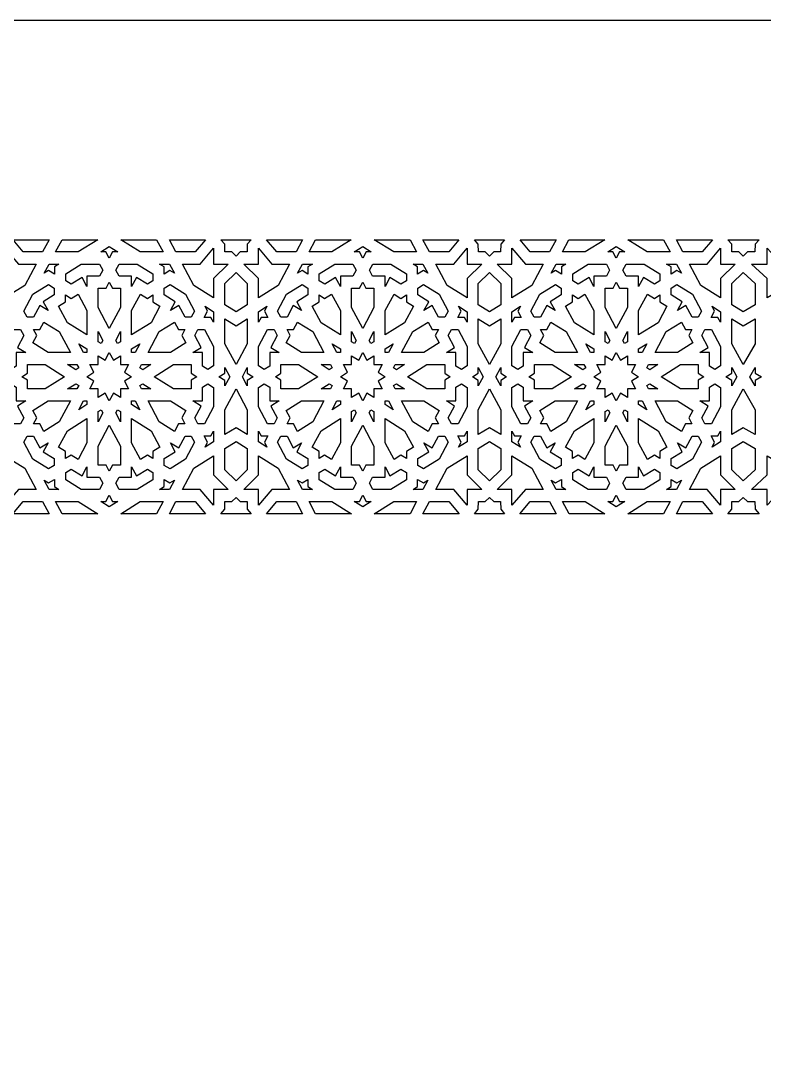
# Model space of a CAD drawing. Extents: x 1309 to 2424, y -296 to 884.
# Drawn here: x 1880.4 to 2151.9, y 506.5 to 883.5 of the extents above; entities that cross this region are included whole.
import ezdxf

# ---------------------------------------------------------------- set-up
doc = ezdxf.new("R2010")
doc.units = 0
doc.layers.add('LAYER_1', color=18, linetype='CONTINUOUS')

msp = doc.modelspace()

# ---------------------------------------------------------------- linework, layer by layer
at = {"layer": 'LAYER_1'}
for points in [[(1309.01, -296.47), (2424.01, -296.47), (2424.01, 883.53), (1309.01, 883.53)], [(1888.43, 799.1), (1881.39, 799.1), (1877.65, 803.53), (1890.79, 803.53)], [(1901.47, 799.1), (1893.15, 799.1), (1895.52, 803.53), (1908.57, 803.53)], [(1932.39, 799.1), (1924.07, 799.1), (1916.97, 803.53), (1930.02, 803.53)], [(1944.15, 799.1), (1937.11, 799.1), (1934.74, 803.53), (1947.89, 803.53)], [(1963.14, 801.88), (1963.06, 799.1), (1960.56, 799.1), (1959.03, 797.59), (1957.5, 799.1), (1955.01, 799.1), (1954.93, 801.88), (1953.54, 803.53), (1964.53, 803.53)], [(1980.96, 799.1), (1973.92, 799.1), (1970.18, 803.53), (1983.32, 803.53)], [(1994, 799.1), (1985.68, 799.1), (1988.05, 803.53), (2001.1, 803.53)], [(2024.92, 799.1), (2016.6, 799.1), (2009.5, 803.53), (2022.55, 803.53)], [(2036.68, 799.1), (2029.64, 799.1), (2027.27, 803.53), (2040.42, 803.53)], [(2055.66, 801.88), (2055.58, 799.1), (2053.09, 799.1), (2051.56, 797.59), (2050.03, 799.1), (2047.54, 799.1), (2047.46, 801.88), (2046.07, 803.53), (2057.05, 803.53)], [(2073.48, 799.1), (2066.44, 799.1), (2062.7, 803.53), (2075.85, 803.53)], [(2086.52, 799.1), (2078.2, 799.1), (2080.57, 803.53), (2093.62, 803.53)], [(2117.44, 799.1), (2109.12, 799.1), (2102.02, 803.53), (2115.07, 803.53)], [(2129.2, 799.1), (2122.16, 799.1), (2119.8, 803.53), (2132.94, 803.53)], [(2148.52, 801.88), (2148.43, 799.1), (2145.74, 799.1), (2144.09, 797.59), (2142.56, 799.1), (2140.06, 799.1), (2139.98, 801.88), (2138.59, 803.53), (2150.02, 803.53)], [(1879.58, 794.68), (1886.06, 794.68), (1881.9, 786.89), (1874.7, 782.39), (1874.7, 789.4), (1869.34, 794.68), (1874.7, 794.68), (1874.7, 800.46)], [(1915.89, 799.1), (1913.99, 799.1), (1912.77, 796.81), (1911.54, 799.1), (1909.65, 799.1), (1912.77, 801.04)], [(1950.84, 794.68), (1956.2, 794.68), (1950.84, 789.4), (1950.84, 782.39), (1943.63, 786.89), (1939.47, 794.68), (1945.95, 794.68), (1950.84, 800.46)], [(1972.11, 794.68), (1978.59, 794.68), (1974.43, 786.89), (1967.23, 782.39), (1967.23, 789.4), (1961.87, 794.68), (1967.23, 794.68), (1967.23, 800.46)], [(2008.42, 799.1), (2006.52, 799.1), (2005.3, 796.81), (2004.07, 799.1), (2002.18, 799.1), (2005.3, 801.04)], [(2043.37, 794.68), (2048.73, 794.68), (2043.37, 789.4), (2043.37, 782.39), (2036.16, 786.89), (2032, 794.68), (2038.48, 794.68), (2043.37, 800.46)], [(2064.64, 794.68), (2071.12, 794.68), (2066.96, 786.89), (2059.75, 782.39), (2059.75, 789.4), (2054.39, 794.68), (2059.75, 794.68), (2059.75, 800.46)], [(2100.94, 799.1), (2099.05, 799.1), (2097.82, 796.81), (2096.6, 799.1), (2094.7, 799.1), (2097.82, 801.04)], [(2135.89, 794.68), (2141.25, 794.68), (2135.89, 789.4), (2135.89, 782.39), (2128.69, 786.89), (2124.53, 794.68), (2131.01, 794.68), (2135.89, 800.46)], [(2158.21, 794.68), (2165.21, 794.68), (2160.72, 786.89), (2152.93, 782.39), (2152.93, 789.4), (2147.15, 794.68), (2152.93, 794.68), (2152.93, 800.46)], [(1892.75, 793.66), (1892.75, 791.01), (1890.63, 792.33), (1888.99, 791.31), (1890.79, 794.68), (1894.39, 794.68)], [(1910.36, 792.42), (1909.2, 790.26), (1904.6, 790.26), (1904.6, 786.49), (1902.85, 789.76), (1898.86, 787.27), (1896.87, 788.51), (1896.87, 791.12), (1902.57, 794.68), (1909.15, 794.68)], [(1928.67, 791.12), (1928.67, 788.51), (1926.67, 787.27), (1922.68, 789.76), (1920.94, 786.49), (1920.94, 790.26), (1916.33, 790.26), (1915.18, 792.42), (1916.39, 794.68), (1922.97, 794.68)], [(1936.55, 791.31), (1934.91, 792.33), (1932.79, 791.01), (1932.79, 793.66), (1931.15, 794.68), (1934.75, 794.68)], [(1985.28, 793.66), (1985.28, 791.01), (1983.16, 792.33), (1981.52, 791.31), (1983.32, 794.68), (1986.92, 794.68)], [(2002.89, 792.42), (2001.73, 790.26), (1997.13, 790.26), (1997.13, 786.49), (1995.38, 789.76), (1991.39, 787.27), (1989.4, 788.51), (1989.4, 791.12), (1995.1, 794.68), (2001.68, 794.68)], [(2021.2, 791.12), (2021.2, 788.51), (2019.2, 787.27), (2015.21, 789.76), (2013.47, 786.49), (2013.47, 790.26), (2008.86, 790.26), (2007.71, 792.42), (2008.92, 794.68), (2015.5, 794.68)], [(2029.08, 791.31), (2027.44, 792.33), (2025.32, 791.01), (2025.32, 793.66), (2023.68, 794.68), (2027.28, 794.68)], [(2077.8, 793.66), (2077.8, 791.01), (2075.68, 792.33), (2074.04, 791.31), (2075.84, 794.68), (2079.44, 794.68)], [(2095.41, 792.42), (2094.26, 790.26), (2089.65, 790.26), (2089.65, 786.49), (2087.91, 789.76), (2083.92, 787.27), (2081.92, 788.51), (2081.92, 791.12), (2087.62, 794.68), (2094.2, 794.68)], [(2113.72, 791.12), (2113.72, 788.51), (2111.73, 787.27), (2107.74, 789.76), (2105.99, 786.49), (2105.99, 790.26), (2101.39, 790.26), (2100.23, 792.42), (2101.44, 794.68), (2108.02, 794.68)], [(2121.6, 791.31), (2119.96, 792.33), (2117.84, 791.01), (2117.84, 793.66), (2116.2, 794.68), (2119.8, 794.68)], [(1913.94, 785.84), (1916.85, 785.84), (1916.85, 778.84), (1912.77, 771.2), (1908.69, 778.84), (1908.69, 785.84), (1911.6, 785.84), (1912.77, 788.02)], [(1963.14, 787.52), (1963.14, 779.79), (1959.03, 777.25), (1954.93, 779.79), (1954.93, 787.52), (1959.03, 791.55)], [(2006.47, 785.84), (2009.38, 785.84), (2009.38, 778.84), (2005.3, 771.2), (2001.22, 778.84), (2001.22, 785.84), (2004.13, 785.84), (2005.3, 788.02)], [(2055.66, 787.52), (2055.66, 779.79), (2051.58, 777.25), (2051.56, 777.26), (2051.54, 777.25), (2047.46, 779.79), (2047.46, 787.52), (2051.54, 791.55), (2051.56, 791.53), (2051.58, 791.55)], [(2098.99, 785.84), (2101.9, 785.84), (2101.9, 778.84), (2097.82, 771.2), (2093.74, 778.84), (2093.74, 785.84), (2096.65, 785.84), (2097.82, 788.02)], [(2148.52, 787.52), (2148.52, 779.79), (2144.09, 777.25), (2139.98, 779.79), (2139.98, 787.52), (2144.09, 791.55)], [(1892.69, 785.91), (1892.69, 783.42), (1888.7, 780.93), (1890.44, 777.67), (1887.42, 779.55), (1885.12, 775.24), (1882.82, 775.24), (1881.61, 777.5), (1884.9, 783.66), (1890.6, 787.21)], [(1940.64, 783.66), (1943.93, 777.5), (1942.72, 775.24), (1940.42, 775.24), (1938.11, 779.55), (1935.09, 777.67), (1936.84, 780.93), (1932.85, 783.42), (1932.85, 785.91), (1934.94, 787.21)], [(1985.22, 785.91), (1985.22, 783.42), (1981.23, 780.93), (1982.97, 777.67), (1979.95, 779.55), (1977.65, 775.24), (1975.35, 775.24), (1974.14, 777.5), (1977.43, 783.66), (1983.13, 787.21)], [(2033.17, 783.66), (2036.46, 777.5), (2035.25, 775.24), (2032.95, 775.24), (2030.64, 779.55), (2027.62, 777.67), (2029.37, 780.93), (2025.38, 783.42), (2025.38, 785.91), (2027.47, 787.21)], [(2077.74, 785.91), (2077.74, 783.42), (2073.75, 780.93), (2075.5, 777.67), (2072.48, 779.55), (2070.17, 775.24), (2067.87, 775.24), (2066.66, 777.5), (2069.95, 783.66), (2075.65, 787.21)], [(2125.69, 783.66), (2128.98, 777.5), (2127.77, 775.24), (2125.47, 775.24), (2123.16, 779.55), (2120.15, 777.67), (2121.89, 780.93), (2117.9, 783.42), (2117.9, 785.91), (2119.99, 787.21)], [(1904.6, 777.66), (1904.6, 768.84), (1897.53, 773.25), (1894.29, 779.31), (1896.81, 780.88), (1896.81, 783.41), (1898.83, 782.14), (1901.36, 783.72)], [(1926.7, 782.14), (1928.73, 783.41), (1928.73, 780.88), (1931.25, 779.31), (1928.01, 773.25), (1920.94, 768.84), (1920.94, 777.66), (1924.18, 783.72)], [(1997.13, 777.66), (1997.13, 768.84), (1990.06, 773.25), (1986.82, 779.31), (1989.34, 780.88), (1989.34, 783.41), (1991.36, 782.14), (1993.89, 783.72)], [(2019.23, 782.14), (2021.26, 783.41), (2021.26, 780.88), (2023.78, 779.31), (2020.54, 773.25), (2013.47, 768.84), (2013.47, 777.66), (2016.71, 783.72)], [(2089.65, 777.66), (2089.65, 768.84), (2082.58, 773.25), (2079.34, 779.31), (2081.86, 780.88), (2081.86, 783.41), (2083.89, 782.14), (2086.41, 783.72)], [(2111.76, 782.14), (2113.78, 783.41), (2113.78, 780.88), (2116.3, 779.31), (2113.06, 773.25), (2105.99, 768.84), (2105.99, 777.66), (2109.23, 783.72)], [(1950.84, 777.29), (1950.84, 773.4), (1949.89, 775.17), (1947.45, 775.17), (1948.67, 777.47), (1947.72, 779.24)], [(1969.4, 777.47), (1970.62, 775.17), (1968.17, 775.17), (1967.23, 773.4), (1967.23, 777.29), (1970.34, 779.24)], [(2043.37, 777.29), (2043.37, 773.4), (2042.42, 775.17), (2039.98, 775.17), (2041.2, 777.47), (2040.25, 779.24)], [(2061.92, 777.47), (2063.14, 775.17), (2060.7, 775.17), (2059.75, 773.4), (2059.75, 777.29), (2062.87, 779.24)], [(2135.89, 777.29), (2135.89, 773.4), (2134.95, 775.17), (2132.5, 775.17), (2133.72, 777.47), (2132.78, 779.24)], [(1894.53, 770.01), (1898.61, 762.37), (1890.45, 762.37), (1884.84, 765.87), (1886.3, 768.6), (1885.13, 770.78), (1887.47, 770.78), (1888.92, 773.51)], [(1938.07, 770.78), (1940.41, 770.78), (1939.24, 768.6), (1940.7, 765.87), (1935.09, 762.37), (1926.92, 762.37), (1931, 770.01), (1936.61, 773.51)], [(1963.14, 765.6), (1959.03, 757.96), (1954.93, 765.6), (1954.93, 774.69), (1959.03, 772.14), (1963.14, 774.69)], [(1987.06, 770.01), (1991.14, 762.37), (1982.98, 762.37), (1977.37, 765.87), (1978.83, 768.6), (1977.66, 770.78), (1979.99, 770.78), (1981.45, 773.51)], [(2030.6, 770.78), (2032.94, 770.78), (2031.77, 768.6), (2033.23, 765.87), (2027.62, 762.37), (2019.45, 762.37), (2023.53, 770.01), (2029.14, 773.51)], [(2055.66, 765.6), (2051.58, 757.96), (2051.56, 757.99), (2051.54, 757.96), (2047.46, 765.6), (2047.46, 774.69), (2051.54, 772.14), (2051.56, 772.16), (2051.58, 772.14), (2055.66, 774.69)], [(2079.59, 770.01), (2083.67, 762.37), (2075.5, 762.37), (2069.89, 765.87), (2071.35, 768.6), (2070.18, 770.78), (2072.52, 770.78), (2073.97, 773.51)], [(2123.12, 770.78), (2125.46, 770.78), (2124.29, 768.6), (2125.75, 765.87), (2120.14, 762.37), (2111.98, 762.37), (2116.06, 770.01), (2121.67, 773.51)], [(2148.52, 765.6), (2144.09, 757.96), (2139.98, 765.6), (2139.98, 774.69), (2144.09, 772.14), (2148.52, 774.69)], [(1881.56, 768.57), (1879.25, 764.26), (1882.27, 762.37), (1878.79, 762.37), (1878.79, 757.39), (1876.79, 756.15), (1874.7, 757.46), (1874.7, 764.57), (1877.99, 770.72), (1880.41, 770.72)], [(1910.41, 766.78), (1909.78, 765.61), (1908.69, 766.29), (1908.69, 770)], [(1916.85, 766.29), (1915.76, 765.61), (1915.13, 766.78), (1916.85, 770)], [(1950.84, 764.57), (1950.84, 757.46), (1948.75, 756.15), (1946.75, 757.39), (1946.75, 762.37), (1943.27, 762.37), (1946.28, 764.26), (1943.98, 768.57), (1945.13, 770.72), (1947.55, 770.72)], [(1974.09, 768.57), (1971.78, 764.26), (1974.8, 762.37), (1971.32, 762.37), (1971.32, 757.39), (1969.32, 756.15), (1967.23, 757.46), (1967.23, 764.57), (1970.52, 770.72), (1972.94, 770.72)], [(2002.94, 766.78), (2002.31, 765.61), (2001.22, 766.29), (2001.22, 770)], [(2009.38, 766.29), (2008.29, 765.61), (2007.66, 766.78), (2009.38, 770)], [(2043.37, 764.57), (2043.37, 757.46), (2041.28, 756.15), (2039.28, 757.39), (2039.28, 762.37), (2035.8, 762.37), (2038.81, 764.26), (2036.51, 768.57), (2037.66, 770.72), (2040.08, 770.72)], [(2066.61, 768.57), (2064.31, 764.26), (2067.32, 762.37), (2063.84, 762.37), (2063.84, 757.39), (2061.84, 756.15), (2059.75, 757.46), (2059.75, 764.57), (2063.04, 770.72), (2065.46, 770.72)], [(2095.46, 766.78), (2094.83, 765.61), (2093.74, 766.29), (2093.74, 770)], [(2101.9, 766.29), (2100.81, 765.61), (2100.18, 766.78), (2101.9, 770)], [(2135.89, 764.57), (2135.89, 757.46), (2133.8, 756.15), (2131.8, 757.39), (2131.8, 762.37), (2128.32, 762.37), (2131.34, 764.26), (2129.03, 768.57), (2130.18, 770.72), (2132.6, 770.72)], [(1904.6, 763.73), (1904.6, 762.37), (1903.34, 762.37), (1901.62, 765.59)], [(1922.2, 762.37), (1920.94, 762.37), (1920.94, 763.73), (1923.92, 765.59)], [(1997.13, 763.73), (1997.13, 762.37), (1995.87, 762.37), (1994.15, 765.59)], [(2014.73, 762.37), (2013.47, 762.37), (2013.47, 763.73), (2016.45, 765.59)], [(2089.65, 763.73), (2089.65, 762.37), (2088.39, 762.37), (2086.67, 765.59)], [(2107.25, 762.37), (2105.99, 762.37), (2105.99, 763.73), (2108.97, 765.59)], [(1914.26, 759.57), (1916.85, 761.18), (1916.85, 757.95), (1919.84, 757.95), (1918.34, 755.16), (1920.93, 753.54), (1918.34, 751.93), (1919.84, 749.13), (1916.85, 749.13), (1916.85, 745.91), (1914.26, 747.52), (1912.77, 744.72), (1911.27, 747.52), (1908.69, 745.91), (1908.69, 749.13), (1905.7, 749.13), (1907.19, 751.93), (1904.6, 753.54), (1907.19, 755.16), (1905.7, 757.95), (1908.69, 757.95), (1908.69, 761.18), (1911.27, 759.57), (1912.77, 762.36)], [(2006.79, 759.57), (2009.38, 761.18), (2009.38, 757.95), (2012.37, 757.95), (2010.87, 755.16), (2013.46, 753.54), (2010.87, 751.93), (2012.37, 749.13), (2009.38, 749.13), (2009.38, 745.91), (2006.79, 747.52), (2005.3, 744.72), (2003.8, 747.52), (2001.22, 745.91), (2001.22, 749.13), (1998.23, 749.13), (1999.72, 751.93), (1997.13, 753.54), (1999.72, 755.16), (1998.23, 757.95), (2001.22, 757.95), (2001.22, 761.18), (2003.8, 759.57), (2005.3, 762.36)], [(2099.32, 759.57), (2101.9, 761.18), (2101.9, 757.95), (2104.89, 757.95), (2103.4, 755.16), (2105.99, 753.54), (2103.4, 751.93), (2104.89, 749.13), (2101.9, 749.13), (2101.9, 745.91), (2099.32, 747.52), (2097.82, 744.72), (2096.33, 747.52), (2093.74, 745.91), (2093.74, 749.13), (2090.75, 749.13), (2092.24, 751.93), (2089.66, 753.54), (2092.24, 755.16), (2090.75, 757.95), (2093.74, 757.95), (2093.74, 761.18), (2096.33, 759.57), (2097.82, 762.36)], [(1896.42, 753.54), (1889.36, 749.13), (1882.88, 749.13), (1882.88, 752.28), (1880.86, 753.54), (1882.88, 754.81), (1882.88, 757.95), (1889.36, 757.95)], [(1901.6, 756.78), (1900.51, 756.1), (1897.54, 757.95), (1900.98, 757.95)], [(1925.02, 756.1), (1923.93, 756.78), (1924.56, 757.95), (1928, 757.95)], [(1942.66, 754.81), (1944.68, 753.54), (1942.66, 752.28), (1942.66, 749.13), (1936.18, 749.13), (1929.11, 753.54), (1936.18, 757.95), (1942.66, 757.95)], [(1988.95, 753.54), (1981.89, 749.13), (1975.41, 749.13), (1975.41, 752.28), (1973.39, 753.54), (1975.41, 754.81), (1975.41, 757.95), (1981.89, 757.95)], [(1994.13, 756.78), (1993.04, 756.1), (1990.07, 757.95), (1993.51, 757.95)], [(2017.55, 756.1), (2016.46, 756.78), (2017.09, 757.95), (2020.53, 757.95)], [(2035.19, 754.81), (2037.21, 753.54), (2035.19, 752.28), (2035.19, 749.13), (2028.71, 749.13), (2021.64, 753.54), (2028.71, 757.95), (2035.19, 757.95)], [(2081.48, 753.54), (2074.41, 749.13), (2067.93, 749.13), (2067.93, 752.28), (2065.91, 753.54), (2067.93, 754.81), (2067.93, 757.95), (2074.41, 757.95)], [(2086.66, 756.78), (2085.57, 756.1), (2082.59, 757.95), (2086.03, 757.95)], [(2110.08, 756.1), (2108.98, 756.78), (2109.61, 757.95), (2113.05, 757.95)], [(2127.71, 754.81), (2129.73, 753.54), (2127.71, 752.28), (2127.71, 749.13), (2121.23, 749.13), (2114.17, 753.54), (2121.23, 757.95), (2127.71, 757.95)], [(1956.73, 753.54), (1954.93, 750.18), (1954.93, 752.22), (1952.81, 753.54), (1954.93, 754.87), (1954.93, 756.91)], [(1963.14, 754.87), (1965.26, 753.54), (1963.14, 752.22), (1963.14, 750.18), (1961.34, 753.54), (1963.14, 756.91)], [(2049.26, 753.54), (2047.46, 750.18), (2047.46, 752.22), (2045.34, 753.54), (2047.46, 754.87), (2047.46, 756.91)], [(2055.66, 754.87), (2057.78, 753.54), (2055.66, 752.22), (2055.66, 750.18), (2053.86, 753.54), (2055.66, 756.91)], [(2141.78, 753.54), (2139.98, 750.18), (2139.98, 752.22), (2137.86, 753.54), (2139.98, 754.87), (2139.98, 756.91)], [(2148.52, 754.87), (2150.81, 753.54), (2148.52, 752.22), (2148.52, 750.18), (2146.57, 753.54), (2148.52, 756.91)], [(1878.79, 749.69), (1878.79, 744.71), (1882.27, 744.71), (1879.25, 742.83), (1881.56, 738.52), (1880.41, 736.36), (1877.99, 736.36), (1874.7, 742.52), (1874.7, 749.63), (1876.79, 750.94)], [(1901.6, 750.31), (1900.98, 749.13), (1897.54, 749.13), (1900.51, 750.99)], [(1928, 749.13), (1924.56, 749.13), (1923.93, 750.31), (1925.02, 750.99)], [(1950.84, 749.63), (1950.84, 742.52), (1947.55, 736.36), (1945.13, 736.36), (1943.98, 738.52), (1946.28, 742.83), (1943.27, 744.71), (1946.75, 744.71), (1946.75, 749.69), (1948.75, 750.94)], [(1971.32, 749.69), (1971.32, 744.71), (1974.8, 744.71), (1971.78, 742.83), (1974.09, 738.52), (1972.94, 736.36), (1970.52, 736.36), (1967.23, 742.52), (1967.23, 749.63), (1969.32, 750.94)], [(1994.13, 750.31), (1993.51, 749.13), (1990.07, 749.13), (1993.04, 750.99)], [(2020.53, 749.13), (2017.09, 749.13), (2016.46, 750.31), (2017.55, 750.99)], [(2043.37, 749.63), (2043.37, 742.52), (2040.08, 736.36), (2037.66, 736.36), (2036.51, 738.52), (2038.81, 742.83), (2035.8, 744.71), (2039.28, 744.71), (2039.28, 749.69), (2041.28, 750.94)], [(2063.84, 749.69), (2063.84, 744.71), (2067.32, 744.71), (2064.31, 742.83), (2066.61, 738.52), (2065.46, 736.36), (2063.04, 736.36), (2059.75, 742.52), (2059.75, 749.63), (2061.84, 750.94)], [(2086.66, 750.31), (2086.03, 749.13), (2082.59, 749.13), (2085.57, 750.99)], [(2113.05, 749.13), (2109.61, 749.13), (2108.98, 750.31), (2110.08, 750.99)], [(2135.89, 749.63), (2135.89, 742.52), (2132.6, 736.36), (2130.18, 736.36), (2129.03, 738.52), (2131.34, 742.83), (2128.32, 744.71), (2131.8, 744.71), (2131.8, 749.69), (2133.8, 750.94)], [(1963.14, 741.49), (1963.14, 732.39), (1959.03, 734.94), (1954.93, 732.39), (1954.93, 741.49), (1959.03, 749.12)], [(2055.66, 741.49), (2055.66, 732.39), (2051.56, 734.94), (2047.46, 732.39), (2047.46, 741.49), (2051.56, 749.12)], [(2148.52, 741.49), (2148.52, 732.39), (2144.09, 734.94), (2139.98, 732.39), (2139.98, 741.49), (2144.09, 749.12)], [(1894.53, 737.07), (1888.92, 733.57), (1887.47, 736.3), (1885.13, 736.3), (1886.3, 738.49), (1884.84, 741.21), (1890.45, 744.71), (1898.61, 744.71)], [(1904.6, 743.35), (1901.62, 741.5), (1903.34, 744.72), (1904.6, 744.72)], [(1923.92, 741.5), (1920.94, 743.35), (1920.94, 744.72), (1922.2, 744.72)], [(1940.7, 741.21), (1939.24, 738.49), (1940.41, 736.3), (1938.07, 736.3), (1936.61, 733.57), (1931, 737.07), (1926.92, 744.71), (1935.09, 744.71)], [(1987.06, 737.07), (1981.45, 733.57), (1979.99, 736.3), (1977.66, 736.3), (1978.83, 738.49), (1977.37, 741.21), (1982.98, 744.71), (1991.14, 744.71)], [(1997.13, 743.35), (1994.15, 741.5), (1995.87, 744.72), (1997.13, 744.72)], [(2016.45, 741.5), (2013.47, 743.35), (2013.47, 744.72), (2014.73, 744.72)], [(2033.23, 741.21), (2031.77, 738.49), (2032.94, 736.3), (2030.6, 736.3), (2029.14, 733.57), (2023.53, 737.07), (2019.45, 744.71), (2027.62, 744.71)], [(2079.59, 737.07), (2073.97, 733.57), (2072.52, 736.3), (2070.18, 736.3), (2071.35, 738.49), (2069.89, 741.21), (2075.5, 744.71), (2083.67, 744.71)], [(2089.65, 743.35), (2086.67, 741.5), (2088.39, 744.72), (2089.65, 744.72)], [(2108.97, 741.5), (2105.99, 743.35), (2105.99, 744.72), (2107.25, 744.72)], [(2125.75, 741.21), (2124.29, 738.49), (2125.46, 736.3), (2123.12, 736.3), (2121.67, 733.57), (2116.06, 737.07), (2111.98, 744.71), (2120.14, 744.71)], [(1910.41, 740.31), (1908.69, 737.09), (1908.69, 740.8), (1909.78, 741.48)], [(1916.85, 740.8), (1916.85, 737.09), (1915.13, 740.31), (1915.76, 741.48)], [(2002.94, 740.31), (2001.22, 737.09), (2001.22, 740.8), (2002.31, 741.48)], [(2009.38, 740.8), (2009.38, 737.09), (2007.66, 740.31), (2008.29, 741.48)], [(2095.46, 740.31), (2093.74, 737.09), (2093.74, 740.8), (2094.83, 741.48)], [(2101.9, 740.8), (2101.9, 737.09), (2100.18, 740.31), (2100.81, 741.48)], [(1904.6, 729.43), (1901.36, 723.37), (1898.83, 724.94), (1896.81, 723.68), (1896.81, 726.2), (1894.29, 727.78), (1897.53, 733.84), (1904.6, 738.25)], [(1916.85, 728.25), (1916.85, 721.25), (1913.94, 721.25), (1912.77, 719.06), (1911.6, 721.25), (1908.69, 721.25), (1908.69, 728.25), (1912.77, 735.88)], [(1928.01, 733.84), (1931.25, 727.78), (1928.73, 726.2), (1928.73, 723.68), (1926.7, 724.94), (1924.18, 723.37), (1920.94, 729.43), (1920.94, 738.25)], [(1997.13, 729.43), (1993.89, 723.37), (1991.36, 724.94), (1989.34, 723.68), (1989.34, 726.2), (1986.82, 727.78), (1990.06, 733.84), (1997.13, 738.25)], [(2009.38, 728.25), (2009.38, 721.25), (2006.47, 721.25), (2005.3, 719.06), (2004.13, 721.25), (2001.22, 721.25), (2001.22, 728.25), (2005.3, 735.88)], [(2020.54, 733.84), (2023.78, 727.78), (2021.26, 726.2), (2021.26, 723.68), (2019.23, 724.94), (2016.71, 723.37), (2013.47, 729.43), (2013.47, 738.25)], [(2089.65, 729.43), (2086.41, 723.37), (2083.89, 724.94), (2081.86, 723.68), (2081.86, 726.2), (2079.34, 727.78), (2082.58, 733.84), (2089.65, 738.25)], [(2101.9, 728.25), (2101.9, 721.25), (2098.99, 721.25), (2097.82, 719.06), (2096.65, 721.25), (2093.74, 721.25), (2093.74, 728.25), (2097.82, 735.88)], [(2113.06, 733.84), (2116.3, 727.78), (2113.78, 726.2), (2113.78, 723.68), (2111.76, 724.94), (2109.23, 723.37), (2105.99, 729.43), (2105.99, 738.25)], [(1887.42, 727.54), (1890.44, 729.42), (1888.7, 726.16), (1892.69, 723.67), (1892.69, 721.18), (1890.6, 719.87), (1884.9, 723.43), (1881.61, 729.59), (1882.82, 731.85), (1885.12, 731.85)], [(1943.93, 729.59), (1940.64, 723.43), (1934.94, 719.87), (1932.85, 721.18), (1932.85, 723.67), (1936.84, 726.16), (1935.09, 729.42), (1938.11, 727.54), (1940.42, 731.85), (1942.72, 731.85)], [(1950.84, 729.79), (1947.72, 727.85), (1948.67, 729.62), (1947.45, 731.91), (1949.89, 731.91), (1950.84, 733.68)], [(1968.17, 731.91), (1970.62, 731.91), (1969.4, 729.62), (1970.34, 727.85), (1967.23, 729.79), (1967.23, 733.68)], [(1979.95, 727.54), (1982.97, 729.42), (1981.23, 726.16), (1985.22, 723.67), (1985.22, 721.18), (1983.13, 719.87), (1977.43, 723.43), (1974.14, 729.59), (1975.35, 731.85), (1977.65, 731.85)], [(2036.46, 729.59), (2033.17, 723.43), (2027.47, 719.87), (2025.38, 721.18), (2025.38, 723.67), (2029.37, 726.16), (2027.62, 729.42), (2030.64, 727.54), (2032.95, 731.85), (2035.25, 731.85)], [(2043.37, 729.79), (2040.25, 727.85), (2041.2, 729.62), (2039.98, 731.91), (2042.42, 731.91), (2043.37, 733.68)], [(2060.7, 731.91), (2063.14, 731.91), (2061.92, 729.62), (2062.87, 727.85), (2059.75, 729.79), (2059.75, 733.68)], [(2072.48, 727.54), (2075.5, 729.42), (2073.75, 726.16), (2077.74, 723.67), (2077.74, 721.18), (2075.65, 719.87), (2069.95, 723.43), (2066.66, 729.59), (2067.87, 731.85), (2070.17, 731.85)], [(2128.98, 729.59), (2125.69, 723.43), (2119.99, 719.87), (2117.9, 721.18), (2117.9, 723.67), (2121.89, 726.16), (2120.15, 729.42), (2123.16, 727.54), (2125.47, 731.85), (2127.77, 731.85)], [(2135.89, 729.79), (2132.78, 727.85), (2133.72, 729.62), (2132.5, 731.91), (2134.95, 731.91), (2135.89, 733.68)], [(1963.14, 727.29), (1963.14, 719.56), (1959.03, 715.54), (1954.93, 719.56), (1954.93, 727.29), (1959.03, 729.84)], [(2055.66, 727.29), (2055.66, 719.56), (2051.56, 715.54), (2047.46, 719.56), (2047.46, 727.29), (2051.56, 729.84)], [(2148.52, 727.29), (2148.52, 719.56), (2144.09, 715.54), (2139.98, 719.56), (2139.98, 727.29), (2144.09, 729.84)], [(1881.9, 720.19), (1886.06, 712.41), (1879.58, 712.41), (1874.7, 706.62), (1874.7, 712.41), (1869.34, 712.41), (1874.7, 717.69), (1874.7, 724.69)], [(1950.84, 717.69), (1956.2, 712.41), (1950.84, 712.41), (1950.84, 706.62), (1945.95, 712.41), (1939.47, 712.41), (1943.63, 720.19), (1950.84, 724.69)], [(1974.43, 720.19), (1978.59, 712.41), (1972.11, 712.41), (1967.23, 706.62), (1967.23, 712.41), (1961.87, 712.41), (1967.23, 717.69), (1967.23, 724.69)], [(2043.37, 717.69), (2048.73, 712.41), (2043.37, 712.41), (2043.37, 706.62), (2038.48, 712.41), (2032, 712.41), (2036.16, 720.19), (2043.37, 724.69)], [(2066.96, 720.19), (2071.12, 712.41), (2064.64, 712.41), (2059.75, 706.62), (2059.75, 712.41), (2054.39, 712.41), (2059.75, 717.69), (2059.75, 724.69)], [(2135.89, 717.69), (2141.25, 712.41), (2135.89, 712.41), (2135.89, 706.62), (2131, 712.41), (2124.53, 712.41), (2128.69, 720.19), (2135.89, 724.69)], [(2160.72, 720.19), (2165.21, 712.41), (2158.21, 712.41), (2152.93, 706.62), (2152.93, 712.41), (2147.15, 712.41), (2152.93, 717.69), (2152.93, 724.69)], [(1904.6, 716.83), (1909.2, 716.83), (1910.36, 714.67), (1909.15, 712.41), (1902.57, 712.41), (1896.87, 715.96), (1896.87, 718.58), (1898.86, 719.82), (1902.85, 717.33), (1904.6, 720.59)], [(1922.68, 717.33), (1926.67, 719.82), (1928.67, 718.58), (1928.67, 715.96), (1922.97, 712.41), (1916.39, 712.41), (1915.18, 714.67), (1916.33, 716.83), (1920.94, 716.83), (1920.94, 720.59)], [(1997.13, 716.83), (2001.73, 716.83), (2002.89, 714.67), (2001.68, 712.41), (1995.1, 712.41), (1989.4, 715.96), (1989.4, 718.58), (1991.39, 719.82), (1995.38, 717.33), (1997.13, 720.59)], [(2015.21, 717.33), (2019.2, 719.82), (2021.2, 718.58), (2021.2, 715.96), (2015.5, 712.41), (2008.92, 712.41), (2007.71, 714.67), (2008.86, 716.83), (2013.47, 716.83), (2013.47, 720.59)], [(2089.65, 716.83), (2094.26, 716.83), (2095.41, 714.67), (2094.2, 712.41), (2087.62, 712.41), (2081.92, 715.96), (2081.92, 718.58), (2083.92, 719.82), (2087.91, 717.33), (2089.65, 720.59)], [(2107.74, 717.33), (2111.73, 719.82), (2113.72, 718.58), (2113.72, 715.96), (2108.02, 712.41), (2101.44, 712.41), (2100.23, 714.67), (2101.39, 716.83), (2105.99, 716.83), (2105.99, 720.59)], [(1892.75, 713.43), (1894.39, 712.41), (1890.79, 712.41), (1888.99, 715.78), (1890.63, 714.75), (1892.75, 716.08)], [(1934.91, 714.75), (1936.55, 715.78), (1934.75, 712.41), (1931.15, 712.41), (1932.79, 713.43), (1932.79, 716.08)], [(1985.28, 713.43), (1986.92, 712.41), (1983.32, 712.41), (1981.52, 715.78), (1983.16, 714.75), (1985.28, 716.08)], [(2027.44, 714.75), (2029.08, 715.78), (2027.28, 712.41), (2023.68, 712.41), (2025.32, 713.43), (2025.32, 716.08)], [(2077.8, 713.43), (2079.44, 712.41), (2075.84, 712.41), (2074.04, 715.78), (2075.68, 714.75), (2077.8, 716.08)], [(2119.96, 714.75), (2121.6, 715.78), (2119.8, 712.41), (2116.2, 712.41), (2117.84, 713.43), (2117.84, 716.08)], [(1913.99, 707.99), (1915.89, 707.99), (1912.77, 706.04), (1909.65, 707.99), (1911.54, 707.99), (1912.77, 710.28)], [(1960.56, 707.99), (1963.06, 707.99), (1963.14, 705.21), (1964.54, 703.54), (1953.52, 703.54), (1954.93, 705.21), (1955.01, 707.99), (1957.5, 707.99), (1959.03, 709.47)], [(2006.52, 707.99), (2008.42, 707.99), (2005.3, 706.04), (2002.18, 707.99), (2004.07, 707.99), (2005.3, 710.28)], [(2053.09, 707.99), (2055.58, 707.99), (2055.66, 705.21), (2057.07, 703.54), (2046.05, 703.54), (2047.46, 705.21), (2047.54, 707.99), (2050.03, 707.99), (2051.56, 709.47)], [(2099.05, 707.99), (2100.94, 707.99), (2097.82, 706.04), (2094.7, 707.99), (2096.6, 707.99), (2097.82, 710.28)], [(2145.74, 707.99), (2148.43, 707.99), (2148.52, 705.21), (2150.04, 703.54), (2138.58, 703.54), (2139.98, 705.21), (2140.06, 707.99), (2142.56, 707.99), (2144.09, 709.47)], [(1890.8, 703.54), (1877.63, 703.54), (1881.39, 707.99), (1888.43, 707.99)], [(1908.6, 703.54), (1895.53, 703.54), (1893.15, 707.99), (1901.47, 707.99)], [(1930.01, 703.54), (1916.94, 703.54), (1924.07, 707.99), (1932.39, 707.99)], [(1947.9, 703.54), (1934.73, 703.54), (1937.11, 707.99), (1944.15, 707.99)], [(1983.33, 703.54), (1970.16, 703.54), (1973.92, 707.99), (1980.96, 707.99)], [(2001.13, 703.54), (1988.06, 703.54), (1985.68, 707.99), (1994, 707.99)], [(2022.54, 703.54), (2009.47, 703.54), (2016.6, 707.99), (2024.92, 707.99)], [(2040.43, 703.54), (2027.26, 703.54), (2029.64, 707.99), (2036.68, 707.99)], [(2075.86, 703.54), (2062.68, 703.54), (2066.44, 707.99), (2073.48, 707.99)], [(2093.65, 703.54), (2080.58, 703.54), (2078.2, 707.99), (2086.52, 707.99)], [(2115.06, 703.54), (2101.99, 703.54), (2109.12, 707.99), (2117.44, 707.99)], [(2132.96, 703.54), (2119.79, 703.54), (2122.16, 707.99), (2129.2, 707.99)]]:
    msp.add_lwpolyline(points, close=True, dxfattribs=at)

doc.saveas('drawing.dxf')
